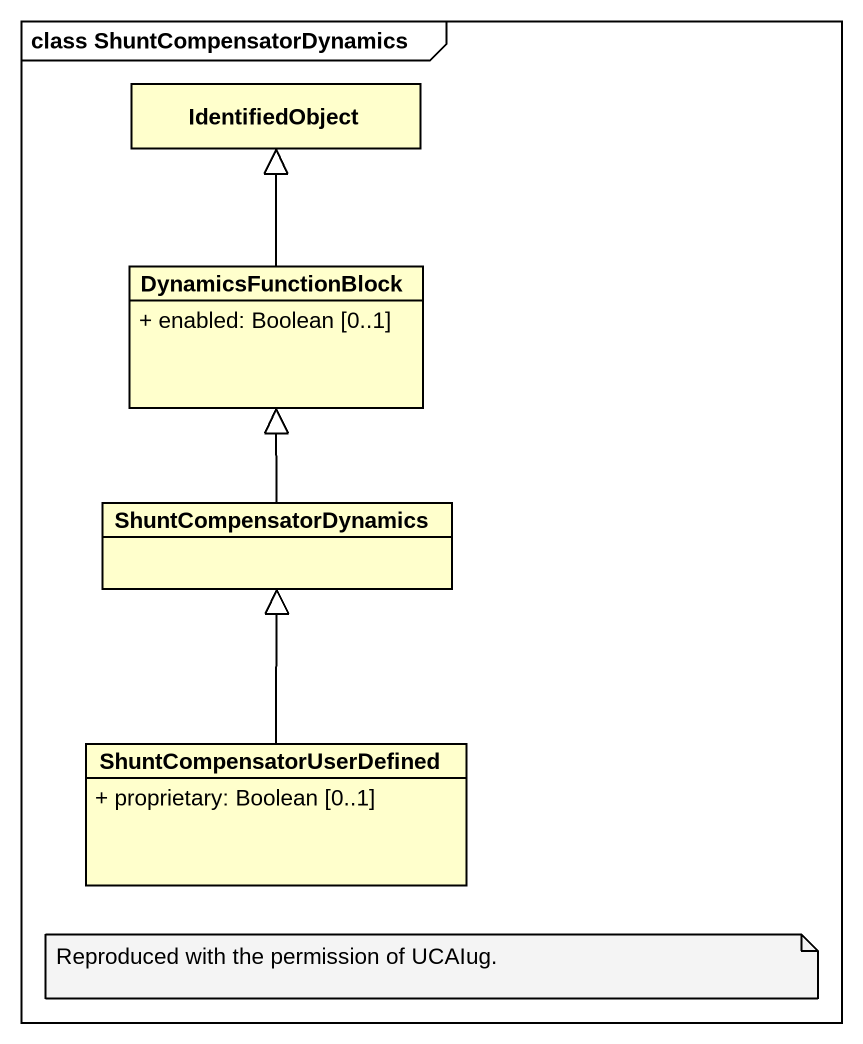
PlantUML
@startuml
mainframe class ShuntCompensatorDynamics
hide circle
hide empty members
skinparam classAttributeIconSize 0
class IdentifiedObject
class DynamicsFunctionBlock {
  + enabled: Boolean [0..1]
}
class ShuntCompensatorDynamics
class ShuntCompensatorUserDefined {
  + proprietary: Boolean [0..1]
}
DynamicsFunctionBlock -up-|> IdentifiedObject
ShuntCompensatorDynamics -up-|> DynamicsFunctionBlock
ShuntCompensatorUserDefined -up-|> ShuntCompensatorDynamics
note as N1
  Reproduced with the permission of UCAIug.
end note
@enduml
